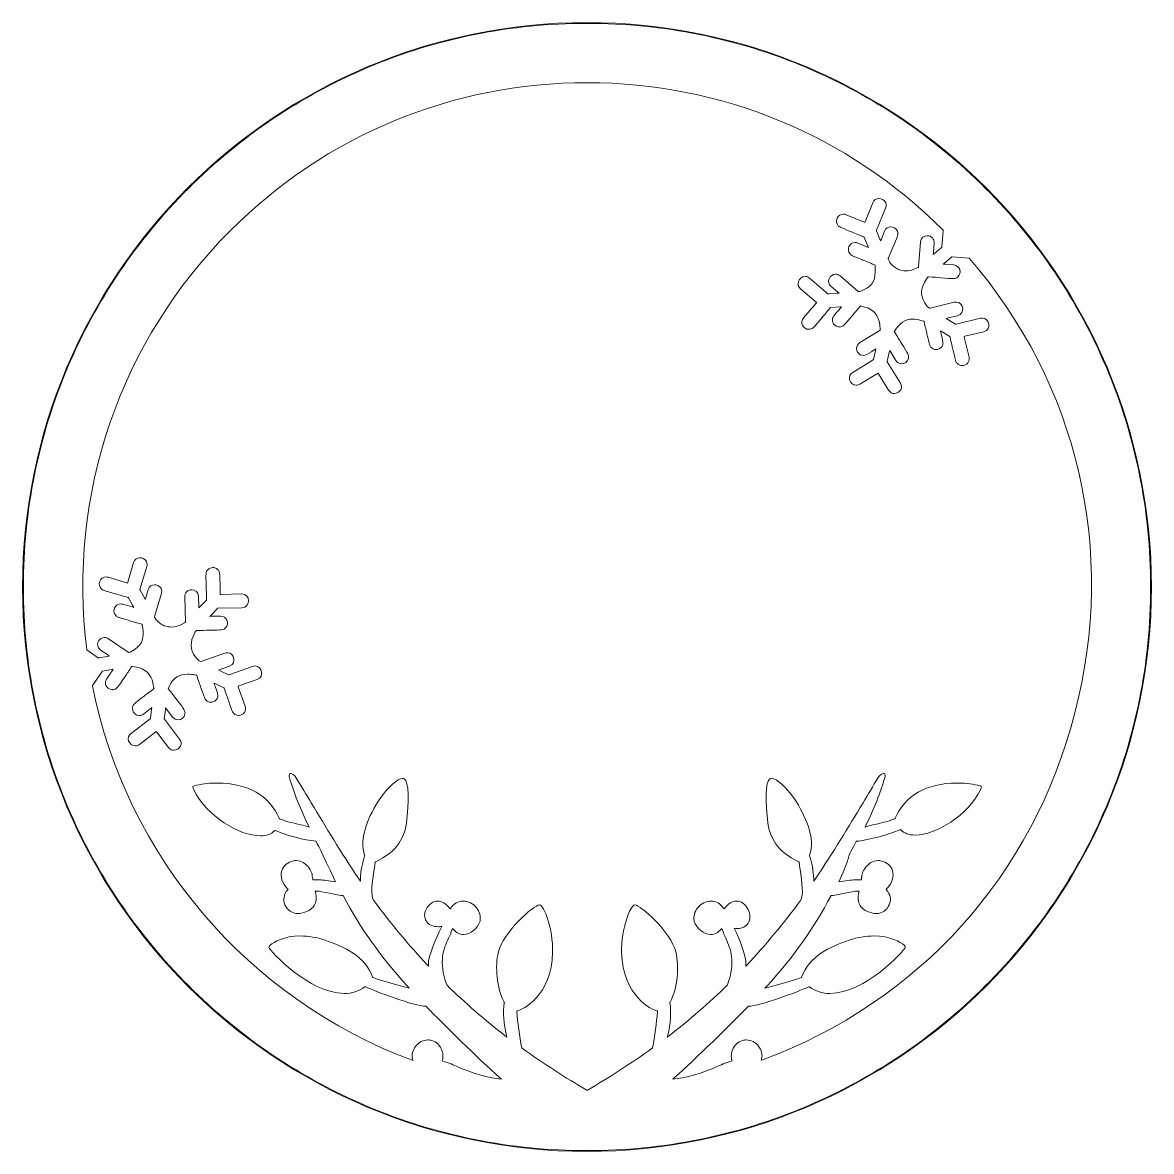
# Model space of a CAD drawing. Header units: inches. Extents: x 46 to 833, y 0 to 432.
# Drawn here: x 448.1 to 818.1, y 0 to 370 of the extents above; entities that cross this region are included whole.
import ezdxf

# ---------------------------------------------------------------- set-up
doc = ezdxf.new("R2010")
doc.units = ezdxf.units.IN
doc.header["$MEASUREMENT"] = 0
doc.layers.add('_U+0421_U+043B_U+043E_U+0439 1', color=7, linetype='Continuous')

# ---------------------------------------------------------------- blocks, each defined once
blk = doc.blocks.new('block 2')
at = {"layer": '_U+0421_U+043B_U+043E_U+0439 1', "lineweight": 0}
for points, knots in [([(633.05, 370), (530.88, 370), (448.05, 287.17), (448.05, 185), (448.05, 82.83), (530.88, 0), (633.05, 0), (735.22, 0), (818.05, 82.83), (818.05, 185), (818.05, 287.17), (735.22, 370), (633.05, 370), (633.05, 370), (633.05, 370), (633.05, 370)], [0, 0, 0, 0, 1, 1, 1, 2, 2, 2, 3, 3, 3, 4, 4, 4, 5, 5, 5, 5]), ([(633.05, 369.75), (657.99, 369.75), (682.19, 364.86), (704.97, 355.23), (726.97, 345.93), (746.72, 332.61), (763.69, 315.64), (780.66, 298.67), (793.98, 278.91), (803.28, 256.91), (812.92, 234.14), (817.8, 209.94), (817.8, 185), (817.8, 160.06), (812.92, 135.86), (803.28, 113.09), (793.98, 91.09), (780.66, 71.33), (763.69, 54.36), (746.72, 37.39), (726.97, 24.07), (704.97, 14.77), (682.19, 5.13), (657.99, 0.25), (633.05, 0.25), (608.11, 0.25), (583.92, 5.14), (561.14, 14.77), (539.14, 24.07), (519.38, 37.39), (502.41, 54.36), (485.45, 71.33), (472.13, 91.09), (462.82, 113.09), (453.19, 135.86), (448.3, 160.06), (448.3, 185), (448.3, 209.94), (453.19, 234.14), (462.82, 256.91), (472.12, 278.91), (485.45, 298.67), (502.41, 315.64), (519.38, 332.6), (539.14, 345.93), (561.14, 355.23), (583.92, 364.86), (608.11, 369.75), (633.05, 369.75)], [0, 0, 0, 0, 1, 1, 1, 2, 2, 2, 3, 3, 3, 4, 4, 4, 5, 5, 5, 6, 6, 6, 7, 7, 7, 8, 8, 8, 9, 9, 9, 10, 10, 10, 11, 11, 11, 12, 12, 12, 13, 13, 13, 14, 14, 14, 15, 15, 15, 16, 16, 16, 16]), ([(472.86, 161.72), (472.86, 161.72), (472.96, 161.74), (472.96, 161.74), (472.96, 161.74), (475.86, 162.27), (475.86, 162.27), (475.86, 162.27), (476.46, 162.38), (476.46, 162.38), (476.46, 162.38), (475.96, 162.72), (475.96, 162.72), (475.96, 162.72), (473.64, 164.32), (473.64, 164.32), (472.4, 165.19), (472.6, 166.33), (472.75, 166.78), (473.06, 167.77), (473.96, 168.48), (474.9, 168.48), (475.34, 168.48), (475.78, 168.33), (476.2, 168.04), (476.2, 168.04), (482.66, 163.6), (482.66, 163.6), (482.66, 163.6), (482.74, 163.54), (482.74, 163.54), (482.74, 163.54), (482.84, 163.56), (482.84, 163.56), (482.84, 163.56), (483.26, 163.63), (483.26, 163.63), (483.26, 163.63), (483.3, 163.64), (483.3, 163.64), (483.3, 163.64), (483.34, 163.66), (483.34, 163.66), (486.92, 165.6), (488.26, 167.27), (487.28, 172.59), (487.28, 172.59), (487.25, 172.74), (487.25, 172.74), (487.25, 172.74), (487.1, 172.79), (487.1, 172.79), (485.23, 173.34), (483.8, 173.76), (482.7, 174.08), (479.38, 175.05), (479.12, 175.13), (478.72, 175.51), (478.01, 176.19), (477.79, 177.13), (478.14, 178.01), (478.5, 178.89), (479.3, 179.45), (480.21, 179.45), (480.43, 179.45), (480.66, 179.42), (480.89, 179.35), (480.89, 179.35), (483.93, 178.45), (483.93, 178.45), (483.93, 178.45), (484.51, 178.27), (484.51, 178.27), (484.51, 178.27), (484.22, 178.8), (484.22, 178.8), (484.22, 178.8), (482.82, 181.4), (482.82, 181.4), (482.82, 181.4), (482.77, 181.49), (482.77, 181.49), (482.77, 181.49), (482.67, 181.52), (482.67, 181.52), (480.7, 182.1), (479.21, 182.54), (478.05, 182.87), (474.62, 183.88), (474.34, 183.96), (473.95, 184.34), (473.23, 185.02), (473.01, 185.96), (473.36, 186.84), (473.71, 187.72), (474.52, 188.29), (475.43, 188.29), (475.65, 188.29), (475.88, 188.25), (476.1, 188.18), (476.1, 188.18), (482.21, 186.37), (482.21, 186.37), (482.21, 186.37), (482.45, 186.3), (482.45, 186.3), (482.45, 186.3), (482.52, 186.54), (482.52, 186.54), (482.52, 186.54), (484.44, 192.98), (484.44, 192.98), (484.74, 193.99), (485.51, 194.59), (486.52, 194.59), (487.29, 194.59), (488.04, 194.23), (488.48, 193.64), (488.76, 193.26), (489.04, 192.62), (488.77, 191.7), (488.77, 191.7), (486.53, 184.18), (486.53, 184.18), (486.53, 184.18), (486.5, 184.08), (486.5, 184.08), (486.5, 184.08), (486.55, 183.99), (486.55, 183.99), (486.55, 183.99), (487.96, 181.4), (487.96, 181.4), (487.96, 181.4), (488.24, 180.87), (488.24, 180.87), (488.24, 180.87), (488.42, 181.45), (488.42, 181.45), (488.42, 181.45), (489.22, 184.15), (489.22, 184.15), (489.52, 185.16), (490.3, 185.76), (491.3, 185.76), (492.08, 185.76), (492.83, 185.39), (493.27, 184.81), (493.55, 184.43), (493.83, 183.78), (493.55, 182.86), (493.55, 182.86), (491.32, 175.35), (491.32, 175.35), (491.32, 175.35), (491.29, 175.25), (491.29, 175.25), (491.29, 175.25), (491.34, 175.16), (491.34, 175.16), (491.34, 175.16), (491.83, 174.25), (491.83, 174.25), (491.83, 174.25), (491.85, 174.22), (491.85, 174.22), (491.85, 174.22), (491.88, 174.19), (491.88, 174.19), (491.88, 174.19), (492.48, 173.62), (492.48, 173.62), (493.67, 172.49), (495.23, 171.86), (496.87, 171.86), (497.92, 171.86), (498.97, 172.13), (499.91, 172.63), (499.91, 172.63), (501.31, 173.39), (501.31, 173.39), (501.31, 173.39), (501.45, 173.47), (501.45, 173.47), (501.45, 173.47), (501.44, 173.62), (501.44, 173.62), (501.44, 173.62), (501.24, 181.79), (501.24, 181.79), (501.22, 182.44), (501.43, 183), (501.82, 183.41), (502.24, 183.84), (502.85, 184.08), (503.5, 184.08), (504.6, 184.08), (505.72, 183.41), (505.76, 181.9), (505.76, 181.9), (505.83, 178.72), (505.83, 178.72), (505.83, 178.72), (505.85, 178.12), (505.85, 178.12), (505.85, 178.12), (506.27, 178.56), (506.27, 178.56), (506.27, 178.56), (508.3, 180.69), (508.3, 180.69), (508.3, 180.69), (508.37, 180.77), (508.37, 180.77), (508.37, 180.77), (508.37, 180.87), (508.37, 180.87), (508.32, 182.6), (508.28, 184), (508.24, 185.13), (508.1, 189.68), (508.09, 189.95), (508.78, 190.68), (509.21, 191.13), (509.8, 191.38), (510.42, 191.38), (511, 191.38), (511.55, 191.16), (511.98, 190.76), (512.69, 190.08), (512.71, 189.78), (512.77, 186.07), (512.79, 185.19), (512.8, 184.12), (512.84, 182.81), (512.84, 182.81), (512.84, 182.56), (512.84, 182.56), (512.84, 182.56), (513.09, 182.57), (513.09, 182.57), (513.09, 182.57), (519.82, 182.74), (519.82, 182.74), (519.82, 182.74), (519.89, 182.74), (519.89, 182.74), (521.4, 182.74), (522.1, 181.58), (522.11, 180.5), (522.12, 179.43), (521.45, 178.26), (519.93, 178.22), (519.93, 178.22), (512.09, 178.02), (512.09, 178.02), (512.09, 178.02), (511.99, 178.02), (511.99, 178.02), (511.99, 178.02), (511.92, 177.94), (511.92, 177.94), (511.92, 177.94), (509.89, 175.81), (509.89, 175.81), (509.89, 175.81), (509.47, 175.37), (509.47, 175.37), (509.47, 175.37), (510.07, 175.39), (510.07, 175.39), (510.07, 175.39), (512.89, 175.46), (512.89, 175.46), (512.89, 175.46), (512.96, 175.46), (512.96, 175.46), (513.87, 175.46), (514.66, 174.93), (515.02, 174.09), (515.38, 173.24), (515.22, 172.3), (514.59, 171.64), (513.9, 170.91), (513.63, 170.91), (509.22, 170.83), (508.14, 170.81), (506.81, 170.78), (505.17, 170.74), (505.17, 170.74), (505.07, 170.74), (505.07, 170.74), (505.07, 170.74), (505, 170.67), (505, 170.67), (505, 170.67), (504.7, 170.36), (504.7, 170.36), (504.7, 170.36), (504.67, 170.33), (504.67, 170.33), (504.67, 170.33), (504.66, 170.29), (504.66, 170.29), (504.66, 170.29), (503.94, 168.8), (503.94, 168.8), (502.75, 166.3), (503.29, 163.33), (505.3, 161.43), (505.3, 161.43), (505.9, 160.85), (505.9, 160.85), (505.9, 160.85), (505.93, 160.82), (505.93, 160.82), (505.93, 160.82), (505.97, 160.81), (505.97, 160.81), (505.97, 160.81), (506.44, 160.58), (506.44, 160.58), (506.44, 160.58), (506.53, 160.54), (506.53, 160.54), (506.53, 160.54), (506.63, 160.57), (506.63, 160.57), (506.63, 160.57), (514.36, 163.3), (514.36, 163.3), (514.64, 163.4), (514.93, 163.45), (515.19, 163.45), (516.38, 163.45), (517.16, 162.46), (517.33, 161.49), (517.48, 160.61), (517.18, 159.5), (515.86, 159.04), (515.86, 159.04), (512.87, 157.98), (512.87, 157.98), (512.87, 157.98), (512.3, 157.78), (512.3, 157.78), (512.3, 157.78), (512.84, 157.52), (512.84, 157.52), (512.84, 157.52), (515.5, 156.25), (515.5, 156.25), (515.5, 156.25), (515.6, 156.2), (515.6, 156.2), (515.6, 156.2), (515.7, 156.24), (515.7, 156.24), (515.7, 156.24), (523.42, 158.96), (523.42, 158.96), (523.71, 159.06), (523.99, 159.11), (524.26, 159.11), (525.44, 159.11), (526.23, 158.13), (526.39, 157.15), (526.54, 156.27), (526.24, 155.16), (524.92, 154.7), (524.92, 154.7), (518.92, 152.58), (518.92, 152.58), (518.92, 152.58), (518.68, 152.5), (518.68, 152.5), (518.68, 152.5), (518.76, 152.26), (518.76, 152.26), (518.76, 152.26), (521, 145.92), (521, 145.92), (521.25, 145.21), (521.16, 144.49), (520.74, 143.9), (520.31, 143.28), (519.58, 142.9), (518.84, 142.9), (518.28, 142.9), (517.75, 143.12), (517.31, 143.53), (516.88, 143.94), (516.78, 144.2), (515.64, 147.49), (515.27, 148.57), (514.78, 149.97), (514.13, 151.81), (514.13, 151.81), (514.1, 151.91), (514.1, 151.91), (514.1, 151.91), (514.01, 151.95), (514.01, 151.95), (514.01, 151.95), (511.35, 153.22), (511.35, 153.22), (511.35, 153.22), (510.8, 153.48), (510.8, 153.48), (510.8, 153.48), (511, 152.92), (511, 152.92), (511.11, 152.61), (511.23, 152.31), (511.34, 152.01), (512.05, 150.12), (512.62, 148.64), (511.04, 147.61), (510.66, 147.37), (510.23, 147.24), (509.79, 147.24), (509.22, 147.24), (508.67, 147.46), (508.25, 147.87), (507.79, 148.3), (507.65, 148.71), (506.52, 151.98), (506.17, 153.01), (505.72, 154.31), (505.13, 155.97), (505.13, 155.97), (505.08, 156.12), (505.08, 156.12), (505.08, 156.12), (504.92, 156.14), (504.92, 156.14), (504.78, 156.15), (504.61, 156.18), (504.41, 156.21), (503.84, 156.3), (503.06, 156.41), (502.18, 156.41), (499.42, 156.41), (497.45, 155.21), (496.31, 152.83), (496.31, 152.83), (495.84, 151.85), (495.84, 151.85), (495.84, 151.85), (495.77, 151.71), (495.77, 151.71), (495.77, 151.71), (495.87, 151.59), (495.87, 151.59), (496.91, 150.22), (497.77, 149.12), (498.46, 148.23), (501.24, 144.65), (501.41, 144.43), (501.28, 143.43), (501.11, 142.15), (500.01, 141.47), (499.02, 141.47), (498.31, 141.47), (497.68, 141.79), (497.24, 142.36), (497.24, 142.36), (495.31, 144.88), (495.31, 144.88), (495.31, 144.88), (494.95, 145.36), (494.95, 145.36), (494.95, 145.36), (494.87, 144.76), (494.87, 144.76), (494.87, 144.76), (494.48, 141.84), (494.48, 141.84), (494.48, 141.84), (494.47, 141.73), (494.47, 141.73), (494.47, 141.73), (494.53, 141.65), (494.53, 141.65), (494.53, 141.65), (499.51, 135.15), (499.51, 135.15), (500.06, 134.42), (500.17, 133.61), (499.79, 132.86), (499.4, 132.05), (498.51, 131.49), (497.64, 131.49), (497.17, 131.49), (496.5, 131.65), (495.92, 132.4), (495.92, 132.4), (492.05, 137.46), (492.05, 137.46), (492.05, 137.46), (491.9, 137.66), (491.9, 137.66), (491.9, 137.66), (491.7, 137.5), (491.7, 137.5), (491.7, 137.5), (486.36, 133.42), (486.36, 133.42), (485.92, 133.08), (485.46, 132.91), (484.99, 132.91), (484.06, 132.91), (483.15, 133.61), (482.82, 134.57), (482.51, 135.49), (482.8, 136.38), (483.61, 137), (483.61, 137), (489.84, 141.77), (489.84, 141.77), (489.84, 141.77), (489.92, 141.83), (489.92, 141.83), (489.92, 141.83), (489.93, 141.93), (489.93, 141.93), (489.93, 141.93), (490.32, 144.86), (490.32, 144.86), (490.32, 144.86), (490.4, 145.46), (490.4, 145.46), (490.4, 145.46), (489.92, 145.09), (489.92, 145.09), (489.92, 145.09), (487.68, 143.37), (487.68, 143.37), (487.24, 143.04), (486.78, 142.87), (486.29, 142.87), (485.18, 142.87), (484.2, 143.78), (484.04, 144.94), (483.88, 146.2), (484.29, 146.55), (488.06, 149.38), (488.88, 150), (489.86, 150.73), (491.01, 151.61), (491.01, 151.61), (491.13, 151.71), (491.13, 151.71), (491.13, 151.71), (491.1, 151.86), (491.1, 151.86), (491.1, 151.86), (490.79, 153.57), (490.79, 153.57), (490.28, 156.29), (488.1, 158.36), (485.36, 158.73), (485.36, 158.73), (484.03, 158.91), (484.03, 158.91), (484.03, 158.91), (483.88, 158.93), (483.88, 158.93), (483.88, 158.93), (483.79, 158.8), (483.79, 158.8), (482.94, 157.57), (482.24, 156.53), (481.65, 155.66), (479.15, 151.96), (478.71, 151.34), (477.65, 151.34), (477.56, 151.34), (477.47, 151.35), (477.37, 151.36), (476.53, 151.42), (475.75, 151.96), (475.39, 152.71), (474.84, 153.88), (475.41, 154.68), (476.66, 156.44), (476.9, 156.77), (477.15, 157.13), (477.43, 157.53), (477.43, 157.53), (477.77, 158.02), (477.77, 158.02), (477.77, 158.02), (477.18, 157.92), (477.18, 157.92), (477.18, 157.92), (474.28, 157.38), (474.28, 157.38), (474.28, 157.38), (474.17, 157.36), (474.17, 157.36), (474.17, 157.36), (474.11, 157.28), (474.11, 157.28), (474.11, 157.28), (471, 152.76), (471, 152.76), (471, 152.76), (470.94, 152.67), (470.94, 152.67), (470.94, 152.67), (470.96, 152.57), (470.96, 152.57), (482.01, 96.75), (522.1, 49.78), (575.58, 29.98), (575.58, 29.98), (576.03, 29.82), (576.03, 29.82), (576.03, 29.82), (575.9, 30.28), (575.9, 30.28), (575.54, 31.66), (575.89, 33.18), (576.86, 34.43), (577.89, 35.75), (579.4, 36.54), (580.91, 36.54), (581.32, 36.54), (581.73, 36.48), (582.12, 36.37), (583.82, 35.86), (584.73, 34.69), (585.19, 33.79), (585.94, 32.34), (585.97, 30.77), (585.67, 29.92), (585.67, 29.92), (585.59, 29.68), (585.59, 29.68), (585.59, 29.68), (585.84, 29.6), (585.84, 29.6), (587.74, 29.01), (589.28, 28.35), (590.92, 27.64), (594.19, 26.23), (597.58, 24.77), (604.2, 23.77), (604.2, 23.77), (605.03, 23.65), (605.03, 23.65), (605.03, 23.65), (604.41, 24.21), (604.41, 24.21), (597.44, 30.42), (586.14, 41.56), (580.35, 47.49), (580.35, 47.49), (580.27, 47.57), (580.27, 47.57), (580.27, 47.57), (580.17, 47.57), (580.17, 47.57), (576.68, 47.59), (563.62, 52.45), (560.42, 53.94), (560.42, 53.94), (560.28, 54), (560.28, 54), (560.28, 54), (560.17, 53.91), (560.17, 53.91), (558.23, 52.49), (555.97, 51.78), (553.44, 51.78), (542.16, 51.78), (529.01, 65.74), (528.81, 66.91), (528.81, 67.01), (528.92, 67.24), (529.23, 67.56), (530.29, 68.62), (533.72, 70.63), (539.16, 70.63), (541.76, 70.63), (544.46, 70.16), (547.18, 69.24), (553.52, 67.09), (560.33, 63.97), (562.8, 57.1), (562.8, 57.1), (562.84, 57.01), (562.84, 57.01), (562.84, 57.01), (562.92, 56.97), (562.92, 56.97), (563.98, 56.41), (573.88, 53.79), (573.97, 53.76), (573.97, 53.76), (574.79, 53.55), (574.79, 53.55), (574.79, 53.55), (574.22, 54.17), (574.22, 54.17), (565.49, 63.69), (558.63, 73.35), (553.25, 83.69), (553.25, 83.69), (553.19, 83.81), (553.19, 83.81), (553.19, 83.81), (553.07, 83.83), (553.07, 83.83), (551.42, 84.1), (549.95, 84.39), (548.66, 84.65), (546.74, 85.02), (545.36, 85.3), (544.5, 85.3), (544.41, 85.3), (544.33, 85.3), (544.25, 85.29), (544.25, 85.29), (543.95, 85.27), (543.95, 85.27), (543.95, 85.27), (544.02, 84.98), (544.02, 84.98), (544.46, 83.19), (544.32, 81.7), (543.59, 80.56), (542.78, 79.3), (541.25, 78.44), (539.03, 78.01), (538.78, 77.96), (538.52, 77.94), (538.27, 77.94), (536.51, 77.94), (534.81, 79.12), (534.05, 80.87), (533.33, 82.55), (533.65, 84.31), (534.94, 85.68), (534.94, 85.68), (535.1, 85.85), (535.1, 85.85), (535.1, 85.85), (534.94, 86.03), (534.94, 86.03), (533.12, 87.93), (532.42, 90.13), (533.02, 92.04), (533.54, 93.68), (534.95, 94.85), (536.89, 95.24), (537.17, 95.3), (537.46, 95.33), (537.74, 95.33), (539.55, 95.33), (540.87, 94.16), (541.5, 93.47), (542.59, 92.27), (543.09, 90.9), (543.01, 90.17), (543.01, 90.17), (543.01, 90.12), (543.01, 90.12), (543.01, 90.12), (543.02, 90.08), (543.02, 90.08), (543.06, 89.94), (543.1, 89.84), (543.13, 89.76), (543.19, 89.6), (543.21, 89.53), (543.2, 89.28), (543.2, 89.28), (543.18, 88.98), (543.18, 88.98), (543.18, 88.98), (543.48, 89.02), (543.48, 89.02), (543.7, 89.05), (543.97, 89.06), (544.29, 89.06), (545.47, 89.06), (547.12, 88.85), (549.04, 88.61), (549.04, 88.61), (550.15, 88.47), (550.15, 88.47), (550.15, 88.47), (550.59, 88.41), (550.59, 88.41), (550.59, 88.41), (550.41, 88.82), (550.41, 88.82), (546.21, 97.89), (544.3, 101.55), (544.28, 101.58), (544.28, 101.58), (544.21, 101.71), (544.21, 101.71), (544.21, 101.71), (544.07, 101.72), (544.07, 101.72), (543.17, 101.77), (536.94, 102.62), (530.89, 105.14), (530.89, 105.14), (530.73, 105.21), (530.73, 105.21), (530.73, 105.21), (530.61, 105.08), (530.61, 105.08), (529.61, 104), (528.07, 103.44), (526.04, 103.44), (519.14, 103.44), (508.33, 109.89), (504.21, 118.51), (504, 118.94), (503.81, 119.41), (503.9, 119.59), (503.99, 119.78), (504.48, 119.9), (505.11, 120.03), (507.36, 120.51), (509.66, 120.75), (511.95, 120.75), (521.75, 120.75), (529.11, 116.53), (532.14, 109.18), (532.14, 109.18), (532.17, 109.09), (532.17, 109.09), (532.17, 109.09), (532.26, 109.05), (532.26, 109.05), (533.85, 108.29), (536.08, 107.78), (538.24, 107.29), (539.42, 107.03), (540.53, 106.77), (541.45, 106.5), (541.45, 106.5), (542.01, 106.33), (542.01, 106.33), (542.01, 106.33), (541.75, 106.85), (541.75, 106.85), (539.19, 111.93), (536.82, 117.91), (535.56, 122.44), (535.33, 123.24), (535.47, 123.58), (535.57, 123.72), (535.65, 123.82), (535.78, 123.88), (535.94, 123.88), (536.4, 123.88), (537.14, 123.43), (537.67, 122.56), (539.42, 119.69), (541.06, 116.95), (542.66, 114.28), (547.55, 106.12), (552.17, 98.41), (558.34, 89.2), (558.34, 89.2), (558.77, 88.57), (558.77, 88.57), (558.77, 88.57), (558.8, 89.33), (558.8, 89.33), (558.92, 92.06), (559.38, 94.6), (560.17, 96.87), (560.17, 96.87), (560.2, 96.96), (560.2, 96.96), (560.2, 96.96), (560.17, 97.04), (560.17, 97.04), (558.13, 102.41), (561.6, 110.38), (565.19, 115.57), (567.94, 119.57), (570.93, 122.25), (572.62, 122.25), (572.82, 122.25), (573, 122.21), (573.15, 122.13), (574.75, 121.31), (574.65, 114.27), (573.84, 107.66), (572.93, 100.3), (567.97, 96.97), (563.75, 94.9), (563.75, 94.9), (563.63, 94.84), (563.63, 94.84), (563.63, 94.84), (563.61, 94.71), (563.61, 94.71), (563.52, 93.98), (563.4, 93.18), (563.28, 92.36), (562.68, 88.39), (562.01, 83.89), (563.14, 82.24), (568.42, 75.1), (574.95, 67.23), (580.62, 61.19), (580.62, 61.19), (581.07, 60.7), (581.07, 60.7), (581.07, 60.7), (581.05, 61.37), (581.05, 61.37), (580.96, 63.96), (583.68, 70.1), (585.3, 73.32), (585.3, 73.32), (585.5, 73.72), (585.5, 73.72), (585.5, 73.72), (585.05, 73.68), (585.05, 73.68), (584.81, 73.66), (584.57, 73.65), (584.33, 73.65), (582.54, 73.65), (581.09, 74.33), (580.35, 75.53), (579.67, 76.62), (579.66, 78.01), (580.32, 79.33), (581.25, 81.05), (582.69, 82.08), (584.16, 82.08), (585.47, 82.08), (586.8, 81.27), (588, 79.73), (588, 79.73), (588.21, 79.46), (588.21, 79.46), (588.21, 79.46), (588.4, 79.75), (588.4, 79.75), (589.39, 81.23), (590.83, 82.04), (592.44, 82.04), (594.06, 82.04), (595.74, 81.21), (596.84, 79.87), (597.89, 78.59), (598.29, 77.03), (597.99, 75.49), (597.28, 73.08), (594.86, 71.12), (592.57, 71.12), (591.32, 71.12), (590.17, 71.7), (589.26, 72.78), (589.26, 72.78), (588.97, 73.12), (588.97, 73.12), (588.97, 73.12), (588.83, 72.7), (588.83, 72.7), (588.49, 71.72), (588.07, 70.77), (587.66, 69.86), (586.02, 66.18), (584.32, 62.37), (587.06, 54.64), (587.06, 54.64), (587.08, 54.59), (587.08, 54.59), (587.08, 54.59), (587.12, 54.55), (587.12, 54.55), (593.14, 48.65), (599.58, 43.04), (606.26, 37.87), (606.26, 37.87), (606.83, 37.42), (606.83, 37.42), (606.83, 37.42), (606.65, 38.12), (606.65, 38.12), (605.73, 41.86), (605.49, 45.42), (605.94, 48.73), (605.94, 48.73), (605.96, 48.81), (605.96, 48.81), (605.96, 48.81), (605.91, 48.89), (605.91, 48.89), (603.37, 53.46), (602.92, 60.88), (603.95, 65.13), (605.68, 72.19), (615.76, 80.8), (617.49, 80.8), (617.49, 80.8), (617.49, 80.8), (617.49, 80.8), (618.95, 80.67), (621.92, 73.21), (621.79, 65.22), (621.55, 51.11), (611.68, 46.25), (610.28, 46.06), (610.28, 46.06), (610.05, 46.03), (610.05, 46.03), (610.05, 46.03), (610.07, 45.79), (610.07, 45.79), (610.33, 42.43), (610.84, 37.65), (611.7, 33.95), (611.7, 33.95), (611.72, 33.86), (611.72, 33.86), (611.72, 33.86), (611.8, 33.8), (611.8, 33.8), (618.71, 28.84), (626.03, 24.1), (632.97, 20.11), (632.97, 20.11), (633.09, 20.03), (633.09, 20.03), (633.09, 20.03), (633.22, 20.11), (633.22, 20.11), (640.16, 24.1), (647.48, 28.84), (654.39, 33.8), (654.39, 33.8), (654.47, 33.86), (654.47, 33.86), (654.47, 33.86), (654.49, 33.95), (654.49, 33.95), (655.35, 37.65), (655.85, 42.43), (656.12, 45.79), (656.12, 45.79), (656.14, 46.03), (656.14, 46.03), (656.14, 46.03), (655.91, 46.06), (655.91, 46.06), (654.51, 46.25), (644.64, 51.11), (644.4, 65.22), (644.27, 73.21), (647.23, 80.67), (648.72, 80.8), (650.43, 80.8), (660.51, 72.19), (662.23, 65.13), (663.27, 60.88), (662.82, 53.46), (660.27, 48.89), (660.27, 48.89), (660.23, 48.81), (660.23, 48.81), (660.23, 48.81), (660.24, 48.73), (660.24, 48.73), (660.7, 45.42), (660.46, 41.86), (659.53, 38.12), (659.53, 38.12), (659.36, 37.42), (659.36, 37.42), (659.36, 37.42), (659.93, 37.87), (659.93, 37.87), (666.6, 43.04), (673.04, 48.65), (679.07, 54.55), (679.07, 54.55), (679.11, 54.59), (679.11, 54.59), (679.11, 54.59), (679.13, 54.64), (679.13, 54.64), (681.86, 62.37), (680.17, 66.18), (678.53, 69.86), (678.12, 70.77), (677.7, 71.72), (677.36, 72.71), (677.36, 72.71), (677.21, 73.12), (677.21, 73.12), (677.21, 73.12), (676.93, 72.79), (676.93, 72.79), (676.02, 71.7), (674.87, 71.12), (673.61, 71.12), (671.33, 71.12), (668.9, 73.08), (668.2, 75.47), (667.89, 77.03), (668.3, 78.59), (669.35, 79.87), (670.45, 81.21), (672.13, 82.04), (673.75, 82.04), (675.36, 82.04), (676.79, 81.22), (677.78, 79.75), (677.78, 79.75), (677.97, 79.46), (677.97, 79.46), (677.97, 79.46), (678.19, 79.73), (678.19, 79.73), (679.39, 81.27), (680.72, 82.08), (682.02, 82.08), (683.5, 82.08), (684.94, 81.05), (685.86, 79.34), (686.63, 77.79), (686.64, 76.06), (685.87, 74.82), (685.18, 73.71), (683.94, 73.09), (682.38, 73.09), (682.18, 73.09), (681.97, 73.1), (681.76, 73.12), (681.76, 73.12), (681.31, 73.17), (681.31, 73.17), (681.31, 73.17), (681.51, 72.76), (681.51, 72.76), (682.78, 70.24), (685.23, 64.1), (685.14, 61.37), (685.14, 61.37), (685.11, 60.7), (685.11, 60.7), (685.11, 60.7), (685.57, 61.19), (685.57, 61.19), (691.23, 67.23), (697.77, 75.1), (703.05, 82.25), (704.17, 83.89), (703.5, 88.39), (702.91, 92.37), (702.79, 93.19), (702.67, 93.98), (702.58, 94.71), (702.58, 94.71), (702.56, 94.84), (702.56, 94.84), (702.56, 94.84), (702.44, 94.9), (702.44, 94.9), (698.22, 96.98), (693.25, 100.3), (692.35, 107.66), (691.54, 114.28), (691.44, 121.32), (693.03, 122.13), (693.19, 122.21), (693.37, 122.25), (693.57, 122.25), (695.26, 122.25), (698.25, 119.57), (701.01, 115.57), (704.59, 110.37), (708.05, 102.41), (706.02, 97.05), (706.02, 97.05), (705.99, 96.96), (705.99, 96.96), (705.99, 96.96), (706.02, 96.88), (706.02, 96.88), (706.81, 94.6), (707.27, 92.06), (707.39, 89.33), (707.39, 89.33), (707.42, 88.57), (707.42, 88.57), (707.42, 88.57), (707.84, 89.21), (707.84, 89.21), (714.02, 98.41), (718.64, 106.12), (723.53, 114.28), (725.13, 116.95), (726.77, 119.69), (728.52, 122.57), (729.07, 123.47), (729.8, 123.88), (730.25, 123.88), (730.41, 123.88), (730.54, 123.83), (730.62, 123.72), (730.72, 123.59), (730.86, 123.24), (730.63, 122.45), (729.37, 117.91), (727, 111.93), (724.44, 106.85), (724.44, 106.85), (724.18, 106.33), (724.18, 106.33), (724.18, 106.33), (724.74, 106.5), (724.74, 106.5), (725.66, 106.78), (726.77, 107.03), (727.95, 107.3), (730.11, 107.79), (732.34, 108.29), (733.93, 109.05), (733.93, 109.05), (734.01, 109.09), (734.01, 109.09), (734.01, 109.09), (734.05, 109.18), (734.05, 109.18), (737.08, 116.53), (744.44, 120.75), (754.24, 120.75), (756.53, 120.75), (758.83, 120.51), (761.08, 120.03), (761.71, 119.9), (762.2, 119.78), (762.29, 119.6), (762.38, 119.41), (762.19, 118.94), (761.98, 118.51), (757.93, 110.04), (747.34, 103.71), (740.58, 103.71), (738.55, 103.71), (736.94, 104.29), (735.92, 105.39), (735.92, 105.39), (735.8, 105.52), (735.8, 105.52), (735.8, 105.52), (735.64, 105.45), (735.64, 105.45), (729.63, 102.94), (722.52, 101.72), (721.53, 101.66), (721.53, 101.66), (721.4, 101.66), (721.4, 101.66), (721.4, 101.66), (721.33, 101.54), (721.33, 101.54), (719.25, 97.94), (719.01, 97.15), (718.6, 95.83), (718.25, 94.68), (717.76, 93.11), (715.78, 88.82), (715.78, 88.82), (715.6, 88.41), (715.6, 88.41), (715.6, 88.41), (716.04, 88.47), (716.04, 88.47), (716.04, 88.47), (717.15, 88.61), (717.15, 88.61), (719.07, 88.85), (720.72, 89.06), (721.9, 89.06), (722.22, 89.06), (722.49, 89.05), (722.71, 89.02), (722.71, 89.02), (723.01, 88.98), (723.01, 88.98), (723.01, 88.98), (722.99, 89.28), (722.99, 89.28), (722.98, 89.53), (723, 89.6), (723.06, 89.77), (723.09, 89.85), (723.13, 89.94), (723.17, 90.08), (723.17, 90.08), (723.18, 90.13), (723.18, 90.13), (723.18, 90.13), (723.18, 90.17), (723.18, 90.17), (723.1, 90.9), (723.6, 92.27), (724.69, 93.47), (725.32, 94.17), (726.64, 95.33), (728.45, 95.33), (728.73, 95.33), (729.02, 95.31), (729.3, 95.25), (731.24, 94.85), (732.65, 93.68), (733.17, 92.04), (733.77, 90.13), (733.07, 87.94), (731.25, 86.03), (731.25, 86.03), (731.09, 85.86), (731.09, 85.86), (731.09, 85.86), (731.25, 85.69), (731.25, 85.69), (732.54, 84.31), (732.86, 82.56), (732.14, 80.87), (731.38, 79.12), (729.68, 77.94), (727.92, 77.94), (727.67, 77.94), (727.41, 77.96), (727.16, 78.01), (724.94, 78.44), (723.41, 79.3), (722.6, 80.56), (721.87, 81.71), (721.73, 83.19), (722.16, 84.98), (722.16, 84.98), (722.23, 85.27), (722.23, 85.27), (722.23, 85.27), (721.94, 85.29), (721.94, 85.29), (721.86, 85.3), (721.78, 85.3), (721.69, 85.3), (720.83, 85.3), (719.45, 85.03), (717.53, 84.65), (716.24, 84.39), (714.77, 84.1), (713.12, 83.83), (713.12, 83.83), (713, 83.81), (713, 83.81), (713, 83.81), (712.94, 83.7), (712.94, 83.7), (707.56, 73.35), (700.7, 63.69), (691.97, 54.18), (691.97, 54.18), (691.39, 53.55), (691.39, 53.55), (691.39, 53.55), (692.21, 53.76), (692.21, 53.76), (692.31, 53.79), (702.2, 56.41), (703.27, 56.97), (703.27, 56.97), (703.35, 57.02), (703.35, 57.02), (703.35, 57.02), (703.39, 57.11), (703.39, 57.11), (705.86, 63.97), (712.67, 67.09), (719.01, 69.24), (721.73, 70.16), (724.43, 70.63), (727.03, 70.63), (732.47, 70.63), (735.9, 68.62), (736.96, 67.56), (737.27, 67.24), (737.38, 67.01), (737.38, 66.92), (737.18, 65.74), (724.02, 51.78), (712.75, 51.78), (710.22, 51.78), (707.96, 52.49), (706.02, 53.91), (706.02, 53.91), (705.9, 54), (705.9, 54), (705.9, 54), (705.77, 53.94), (705.77, 53.94), (702.57, 52.45), (689.51, 47.59), (686.02, 47.57), (686.02, 47.57), (685.92, 47.57), (685.92, 47.57), (685.92, 47.57), (685.84, 47.5), (685.84, 47.5), (680.05, 41.57), (668.75, 30.42), (661.78, 24.21), (661.78, 24.21), (661.15, 23.65), (661.15, 23.65), (661.15, 23.65), (661.98, 23.78), (661.98, 23.78), (668.61, 24.77), (672, 26.23), (675.27, 27.64), (676.91, 28.35), (678.45, 29.01), (680.35, 29.6), (680.35, 29.6), (680.6, 29.68), (680.6, 29.68), (680.6, 29.68), (680.52, 29.93), (680.52, 29.93), (680.22, 30.77), (680.25, 32.34), (681, 33.79), (681.46, 34.69), (682.36, 35.86), (684.07, 36.37), (684.46, 36.49), (684.87, 36.54), (685.28, 36.54), (686.78, 36.54), (688.29, 35.76), (689.31, 34.45), (690.28, 33.2), (690.64, 31.7), (690.3, 30.32), (690.3, 30.32), (690.18, 29.86), (690.18, 29.86), (690.18, 29.86), (690.62, 30.02), (690.62, 30.02), (741.97, 49.07), (779.28, 90.52), (792.99, 143.74), (806.71, 196.97), (794.1, 251.26), (758.41, 292.68), (758.41, 292.68), (758.34, 292.76), (758.34, 292.76), (758.34, 292.76), (758.24, 292.77), (758.24, 292.77), (758.24, 292.77), (752.71, 293.2), (752.71, 293.2), (752.71, 293.2), (752.61, 293.21), (752.61, 293.21), (752.61, 293.21), (752.53, 293.14), (752.53, 293.14), (752.53, 293.14), (750.29, 291.23), (750.29, 291.23), (750.29, 291.23), (749.83, 290.84), (749.83, 290.84), (749.83, 290.84), (750.43, 290.79), (750.43, 290.79), (750.43, 290.79), (753.24, 290.57), (753.24, 290.57), (754.17, 290.5), (754.92, 289.9), (755.21, 289.02), (755.5, 288.13), (755.24, 287.2), (754.54, 286.6), (754.12, 286.24), (753.89, 286.09), (752.95, 286.09), (752.19, 286.09), (750.99, 286.19), (749.01, 286.35), (747.95, 286.44), (746.66, 286.55), (745.07, 286.68), (745.07, 286.68), (744.97, 286.69), (744.97, 286.69), (744.97, 286.69), (744.89, 286.62), (744.89, 286.62), (744.89, 286.62), (744.57, 286.34), (744.57, 286.34), (744.57, 286.34), (744.54, 286.32), (744.54, 286.32), (744.54, 286.32), (744.52, 286.28), (744.52, 286.28), (744.52, 286.28), (743.65, 284.87), (743.65, 284.87), (742.2, 282.51), (742.44, 279.5), (744.24, 277.4), (744.24, 277.4), (744.78, 276.76), (744.78, 276.76), (744.78, 276.76), (744.81, 276.73), (744.81, 276.73), (744.81, 276.73), (744.84, 276.71), (744.84, 276.71), (744.84, 276.71), (745.29, 276.44), (745.29, 276.44), (745.29, 276.44), (745.38, 276.38), (745.38, 276.38), (745.38, 276.38), (745.48, 276.41), (745.48, 276.41), (745.48, 276.41), (753.45, 278.32), (753.45, 278.32), (753.66, 278.37), (753.86, 278.4), (754.06, 278.4), (755.37, 278.4), (756.09, 277.34), (756.2, 276.35), (756.31, 275.45), (755.93, 274.27), (754.5, 273.93), (754.5, 273.93), (751.42, 273.19), (751.42, 273.19), (751.42, 273.19), (750.83, 273.05), (750.83, 273.05), (750.83, 273.05), (751.34, 272.73), (751.34, 272.73), (751.34, 272.73), (753.86, 271.19), (753.86, 271.19), (753.86, 271.19), (753.95, 271.14), (753.95, 271.14), (753.95, 271.14), (754.05, 271.16), (754.05, 271.16), (754.05, 271.16), (762.02, 273.08), (762.02, 273.08), (762.23, 273.13), (762.43, 273.15), (762.63, 273.15), (763.93, 273.15), (764.65, 272.09), (764.77, 271.1), (764.88, 270.2), (764.5, 269.03), (763.07, 268.68), (763.07, 268.68), (756.88, 267.19), (756.88, 267.19), (756.88, 267.19), (756.63, 267.14), (756.63, 267.14), (756.63, 267.14), (756.69, 266.89), (756.69, 266.89), (756.69, 266.89), (758.26, 260.35), (758.26, 260.35), (758.43, 259.66), (758.29, 258.99), (757.87, 258.46), (757.43, 257.9), (756.74, 257.56), (756.03, 257.56), (755.57, 257.56), (754.91, 257.7), (754.35, 258.36), (753.96, 258.81), (753.89, 259.08), (753.09, 262.47), (752.83, 263.59), (752.49, 265.03), (752.04, 266.92), (752.04, 266.92), (752.01, 267.02), (752.01, 267.02), (752.01, 267.02), (751.93, 267.08), (751.93, 267.08), (751.93, 267.08), (749.41, 268.62), (749.41, 268.62), (749.41, 268.62), (748.9, 268.93), (748.9, 268.93), (748.9, 268.93), (749.04, 268.34), (749.04, 268.34), (749.11, 268.03), (749.2, 267.72), (749.28, 267.41), (749.8, 265.46), (750.2, 263.92), (748.53, 263.07), (748.19, 262.9), (747.84, 262.81), (747.48, 262.81), (746.83, 262.81), (746.21, 263.1), (745.78, 263.61), (745.37, 264.08), (745.27, 264.51), (744.48, 267.88), (744.24, 268.94), (743.92, 270.28), (743.51, 271.99), (743.51, 271.99), (743.48, 272.15), (743.48, 272.15), (743.48, 272.15), (743.32, 272.18), (743.32, 272.18), (743.06, 272.24), (742.79, 272.3), (742.5, 272.37), (741.66, 272.58), (740.69, 272.82), (739.68, 272.82), (737.36, 272.82), (735.5, 271.56), (733.84, 268.85), (733.84, 268.85), (733.76, 268.72), (733.76, 268.72), (733.76, 268.72), (733.84, 268.59), (733.84, 268.59), (734.74, 267.12), (735.48, 265.94), (736.08, 264.98), (738.47, 261.13), (738.62, 260.9), (738.38, 259.92), (738.1, 258.72), (737.07, 258.19), (736.17, 258.19), (735.38, 258.19), (734.68, 258.58), (734.26, 259.26), (734.26, 259.26), (732.6, 261.97), (732.6, 261.97), (732.6, 261.97), (732.29, 262.48), (732.29, 262.48), (732.29, 262.48), (732.14, 261.9), (732.14, 261.9), (732.14, 261.9), (731.46, 259.03), (731.46, 259.03), (731.46, 259.03), (731.43, 258.93), (731.43, 258.93), (731.43, 258.93), (731.49, 258.84), (731.49, 258.84), (731.49, 258.84), (735.77, 251.85), (735.77, 251.85), (736.22, 251.12), (736.26, 250.33), (735.88, 249.65), (735.46, 248.9), (734.6, 248.4), (733.75, 248.4), (733, 248.4), (732.35, 248.79), (731.92, 249.49), (731.92, 249.49), (728.59, 254.92), (728.59, 254.92), (728.59, 254.92), (728.46, 255.14), (728.46, 255.14), (728.46, 255.14), (728.24, 255), (728.24, 255), (728.24, 255), (722.51, 251.49), (722.51, 251.49), (722.11, 251.25), (721.71, 251.12), (721.3, 251.12), (720.21, 251.12), (719.39, 252.01), (719.14, 252.89), (718.86, 253.87), (719.24, 254.79), (720.15, 255.34), (720.15, 255.34), (726.83, 259.44), (726.83, 259.44), (726.83, 259.44), (726.92, 259.49), (726.92, 259.49), (726.92, 259.49), (726.94, 259.59), (726.94, 259.59), (726.94, 259.59), (727.63, 262.46), (727.63, 262.46), (727.63, 262.46), (727.77, 263.05), (727.77, 263.05), (727.77, 263.05), (727.26, 262.73), (727.26, 262.73), (726.91, 262.52), (726.59, 262.32), (726.29, 262.12), (725.16, 261.4), (724.35, 260.88), (723.58, 260.88), (723.27, 260.88), (722.96, 260.97), (722.64, 261.14), (721.91, 261.54), (721.42, 262.34), (721.4, 263.18), (721.38, 263.98), (721.77, 264.67), (722.49, 265.11), (722.49, 265.11), (729.01, 269.11), (729.01, 269.11), (729.01, 269.11), (729.15, 269.19), (729.15, 269.19), (729.15, 269.19), (729.13, 269.34), (729.13, 269.34), (729.13, 269.34), (729, 271.08), (729, 271.08), (728.78, 273.84), (726.83, 276.13), (724.13, 276.77), (724.13, 276.77), (722.83, 277.09), (722.83, 277.09), (722.83, 277.09), (722.68, 277.12), (722.68, 277.12), (722.68, 277.12), (722.58, 277), (722.58, 277), (721.61, 275.87), (720.81, 274.91), (720.13, 274.1), (717.56, 271.04), (716.87, 270.21), (715.93, 270.21), (715.78, 270.21), (715.62, 270.23), (715.43, 270.26), (714.6, 270.42), (713.88, 271.03), (713.6, 271.82), (713.17, 273.04), (713.82, 273.78), (715.25, 275.39), (715.52, 275.7), (715.81, 276.03), (716.12, 276.4), (716.12, 276.4), (716.51, 276.86), (716.51, 276.86), (716.51, 276.86), (715.91, 276.81), (715.91, 276.81), (715.91, 276.81), (712.97, 276.58), (712.97, 276.58), (712.97, 276.58), (712.87, 276.57), (712.87, 276.57), (712.87, 276.57), (712.8, 276.49), (712.8, 276.49), (711.71, 275.21), (710.83, 274.17), (710.11, 273.3), (707.13, 269.76), (706.88, 269.47), (705.76, 269.46), (704.87, 269.46), (704.08, 269.97), (703.71, 270.79), (703.33, 271.6), (703.46, 272.5), (704.04, 273.19), (704.04, 273.19), (708.18, 278.04), (708.18, 278.04), (708.18, 278.04), (708.34, 278.23), (708.34, 278.23), (708.34, 278.23), (708.15, 278.39), (708.15, 278.39), (708.15, 278.39), (703.04, 282.75), (703.04, 282.75), (702.28, 283.4), (702.03, 284.28), (702.35, 285.16), (702.7, 286.11), (703.6, 286.77), (704.52, 286.77), (705.04, 286.77), (705.52, 286.57), (705.97, 286.19), (705.97, 286.19), (711.94, 281.1), (711.94, 281.1), (711.94, 281.1), (712.01, 281.03), (712.01, 281.03), (712.01, 281.03), (712.12, 281.04), (712.12, 281.04), (712.12, 281.04), (715.06, 281.27), (715.06, 281.27), (715.06, 281.27), (715.66, 281.32), (715.66, 281.32), (715.66, 281.32), (715.2, 281.71), (715.2, 281.71), (715.2, 281.71), (713.06, 283.54), (713.06, 283.54), (712.29, 284.21), (712.05, 285.09), (712.38, 285.97), (712.73, 286.9), (713.62, 287.56), (714.54, 287.56), (715.05, 287.56), (715.54, 287.36), (715.99, 286.98), (715.99, 286.98), (721.95, 281.89), (721.95, 281.89), (721.95, 281.89), (722.03, 281.82), (722.03, 281.82), (722.03, 281.82), (722.13, 281.83), (722.13, 281.83), (722.13, 281.83), (722.56, 281.87), (722.56, 281.87), (722.56, 281.87), (722.6, 281.87), (722.6, 281.87), (722.6, 281.87), (722.64, 281.88), (722.64, 281.88), (726.4, 283.45), (727.91, 284.97), (727.48, 290.36), (727.48, 290.36), (727.47, 290.52), (727.47, 290.52), (727.47, 290.52), (727.33, 290.57), (727.33, 290.57), (725.52, 291.32), (724.14, 291.88), (723.08, 292.32), (719.88, 293.62), (719.63, 293.73), (719.27, 294.15), (718.66, 294.86), (718.52, 295.77), (718.9, 296.58), (719.28, 297.4), (720.07, 297.93), (720.93, 297.93), (721.23, 297.93), (721.52, 297.87), (721.82, 297.75), (721.82, 297.75), (724.75, 296.53), (724.75, 296.53), (724.75, 296.53), (725.31, 296.3), (725.31, 296.3), (725.31, 296.3), (725.08, 296.86), (725.08, 296.86), (725.08, 296.86), (723.95, 299.58), (723.95, 299.58), (723.95, 299.58), (723.91, 299.68), (723.91, 299.68), (723.91, 299.68), (723.82, 299.72), (723.82, 299.72), (721.92, 300.5), (720.47, 301.09), (719.36, 301.55), (716.05, 302.9), (715.78, 303.01), (715.43, 303.43), (714.81, 304.15), (714.67, 305.04), (715.05, 305.87), (715.43, 306.68), (716.23, 307.21), (717.09, 307.21), (717.38, 307.21), (717.68, 307.15), (717.97, 307.03), (717.97, 307.03), (723.86, 304.59), (723.86, 304.59), (723.86, 304.59), (724.09, 304.5), (724.09, 304.5), (724.09, 304.5), (724.18, 304.73), (724.18, 304.73), (724.18, 304.73), (726.76, 310.94), (726.76, 310.94), (727.12, 311.83), (727.85, 312.34), (728.75, 312.34), (729.55, 312.34), (730.36, 311.92), (730.79, 311.27), (731.07, 310.85), (731.32, 310.15), (730.93, 309.21), (730.93, 309.21), (727.93, 301.97), (727.93, 301.97), (727.93, 301.97), (727.89, 301.87), (727.89, 301.87), (727.89, 301.87), (727.93, 301.78), (727.93, 301.78), (727.93, 301.78), (729.06, 299.05), (729.06, 299.05), (729.06, 299.05), (729.29, 298.49), (729.29, 298.49), (729.29, 298.49), (729.53, 299.05), (729.53, 299.05), (729.53, 299.05), (730.6, 301.66), (730.6, 301.66), (730.97, 302.55), (731.7, 303.06), (732.59, 303.06), (733.4, 303.06), (734.2, 302.64), (734.64, 301.99), (734.92, 301.57), (735.17, 300.87), (734.78, 299.93), (734.78, 299.93), (731.78, 292.69), (731.78, 292.69), (731.78, 292.69), (731.74, 292.59), (731.74, 292.59), (731.74, 292.59), (731.78, 292.5), (731.78, 292.5), (731.78, 292.5), (732.18, 291.55), (732.18, 291.55), (732.18, 291.55), (732.19, 291.51), (732.19, 291.51), (732.19, 291.51), (732.22, 291.48), (732.22, 291.48), (732.22, 291.48), (732.76, 290.85), (732.76, 290.85), (733.97, 289.43), (735.74, 288.61), (737.6, 288.61), (738.44, 288.61), (739.26, 288.78), (740.05, 289.1), (740.05, 289.1), (741.52, 289.71), (741.52, 289.71), (741.52, 289.71), (741.66, 289.77), (741.66, 289.77), (741.66, 289.77), (741.68, 289.92), (741.68, 289.92), (741.68, 289.92), (742.32, 298.07), (742.32, 298.07), (742.44, 299.59), (743.59, 300.13), (744.54, 300.13), (745.22, 300.13), (745.86, 299.87), (746.29, 299.41), (746.69, 298.97), (746.87, 298.39), (746.82, 297.72), (746.82, 297.72), (746.57, 294.55), (746.57, 294.55), (746.57, 294.55), (746.52, 293.95), (746.52, 293.95), (746.52, 293.95), (746.98, 294.34), (746.98, 294.34), (746.98, 294.34), (749.22, 296.25), (749.22, 296.25), (749.22, 296.25), (749.3, 296.32), (749.3, 296.32), (749.3, 296.32), (749.31, 296.42), (749.31, 296.42), (749.31, 296.42), (749.74, 301.89), (749.74, 301.89), (749.74, 301.89), (749.75, 302), (749.75, 302), (749.75, 302), (749.67, 302.09), (749.67, 302.09), (718.46, 333.17), (677.04, 350.29), (633.05, 350.29), (588.94, 350.29), (547.44, 333.09), (516.21, 301.85), (479.95, 265.59), (462.77, 215.51), (469.07, 164.44), (469.07, 164.44), (469.08, 164.33), (469.08, 164.33), (469.08, 164.33), (469.17, 164.26), (469.17, 164.26), (469.17, 164.26), (472.78, 161.78), (472.78, 161.78), (472.78, 161.78), (472.86, 161.72), (472.86, 161.72)], [0, 0, 0, 0, 1, 1, 1, 2, 2, 2, 3, 3, 3, 4, 4, 4, 5, 5, 5, 6, 6, 6, 7, 7, 7, 8, 8, 8, 9, 9, 9, 10, 10, 10, 11, 11, 11, 12, 12, 12, 13, 13, 13, 14, 14, 14, 15, 15, 15, 16, 16, 16, 17, 17, 17, 18, 18, 18, 19, 19, 19, 20, 20, 20, 21, 21, 21, 22, 22, 22, 23, 23, 23, 24, 24, 24, 25, 25, 25, 26, 26, 26, 27, 27, 27, 28, 28, 28, 29, 29, 29, 30, 30, 30, 31, 31, 31, 32, 32, 32, 33, 33, 33, 34, 34, 34, 35, 35, 35, 36, 36, 36, 37, 37, 37, 38, 38, 38, 39, 39, 39, 40, 40, 40, 41, 41, 41, 42, 42, 42, 43, 43, 43, 44, 44, 44, 45, 45, 45, 46, 46, 46, 47, 47, 47, 48, 48, 48, 49, 49, 49, 50, 50, 50, 51, 51, 51, 52, 52, 52, 53, 53, 53, 54, 54, 54, 55, 55, 55, 56, 56, 56, 57, 57, 57, 58, 58, 58, 59, 59, 59, 60, 60, 60, 61, 61, 61, 62, 62, 62, 63, 63, 63, 64, 64, 64, 65, 65, 65, 66, 66, 66, 67, 67, 67, 68, 68, 68, 69, 69, 69, 70, 70, 70, 71, 71, 71, 72, 72, 72, 73, 73, 73, 74, 74, 74, 75, 75, 75, 76, 76, 76, 77, 77, 77, 78, 78, 78, 79, 79, 79, 80, 80, 80, 81, 81, 81, 82, 82, 82, 83, 83, 83, 84, 84, 84, 85, 85, 85, 86, 86, 86, 87, 87, 87, 88, 88, 88, 89, 89, 89, 90, 90, 90, 91, 91, 91, 92, 92, 92, 93, 93, 93, 94, 94, 94, 95, 95, 95, 96, 96, 96, 97, 97, 97, 98, 98, 98, 99, 99, 99, 100, 100, 100, 101, 101, 101, 102, 102, 102, 103, 103, 103, 104, 104, 104, 105, 105, 105, 106, 106, 106, 107, 107, 107, 108, 108, 108, 109, 109, 109, 110, 110, 110, 111, 111, 111, 112, 112, 112, 113, 113, 113, 114, 114, 114, 115, 115, 115, 116, 116, 116, 117, 117, 117, 118, 118, 118, 119, 119, 119, 120, 120, 120, 121, 121, 121, 122, 122, 122, 123, 123, 123, 124, 124, 124, 125, 125, 125, 126, 126, 126, 127, 127, 127, 128, 128, 128, 129, 129, 129, 130, 130, 130, 131, 131, 131, 132, 132, 132, 133, 133, 133, 134, 134, 134, 135, 135, 135, 136, 136, 136, 137, 137, 137, 138, 138, 138, 139, 139, 139, 140, 140, 140, 141, 141, 141, 142, 142, 142, 143, 143, 143, 144, 144, 144, 145, 145, 145, 146, 146, 146, 147, 147, 147, 148, 148, 148, 149, 149, 149, 150, 150, 150, 151, 151, 151, 152, 152, 152, 153, 153, 153, 154, 154, 154, 155, 155, 155, 156, 156, 156, 157, 157, 157, 158, 158, 158, 159, 159, 159, 160, 160, 160, 161, 161, 161, 162, 162, 162, 163, 163, 163, 164, 164, 164, 165, 165, 165, 166, 166, 166, 167, 167, 167, 168, 168, 168, 169, 169, 169, 170, 170, 170, 171, 171, 171, 172, 172, 172, 173, 173, 173, 174, 174, 174, 175, 175, 175, 176, 176, 176, 177, 177, 177, 178, 178, 178, 179, 179, 179, 180, 180, 180, 181, 181, 181, 182, 182, 182, 183, 183, 183, 184, 184, 184, 185, 185, 185, 186, 186, 186, 187, 187, 187, 188, 188, 188, 189, 189, 189, 190, 190, 190, 191, 191, 191, 192, 192, 192, 193, 193, 193, 194, 194, 194, 195, 195, 195, 196, 196, 196, 197, 197, 197, 198, 198, 198, 199, 199, 199, 200, 200, 200, 201, 201, 201, 202, 202, 202, 203, 203, 203, 204, 204, 204, 205, 205, 205, 206, 206, 206, 207, 207, 207, 208, 208, 208, 209, 209, 209, 210, 210, 210, 211, 211, 211, 212, 212, 212, 213, 213, 213, 214, 214, 214, 215, 215, 215, 216, 216, 216, 217, 217, 217, 218, 218, 218, 219, 219, 219, 220, 220, 220, 221, 221, 221, 222, 222, 222, 223, 223, 223, 224, 224, 224, 225, 225, 225, 226, 226, 226, 227, 227, 227, 228, 228, 228, 229, 229, 229, 230, 230, 230, 231, 231, 231, 232, 232, 232, 233, 233, 233, 234, 234, 234, 235, 235, 235, 236, 236, 236, 237, 237, 237, 238, 238, 238, 239, 239, 239, 240, 240, 240, 241, 241, 241, 242, 242, 242, 243, 243, 243, 244, 244, 244, 245, 245, 245, 246, 246, 246, 247, 247, 247, 248, 248, 248, 249, 249, 249, 250, 250, 250, 251, 251, 251, 252, 252, 252, 253, 253, 253, 254, 254, 254, 255, 255, 255, 256, 256, 256, 257, 257, 257, 258, 258, 258, 259, 259, 259, 260, 260, 260, 261, 261, 261, 262, 262, 262, 263, 263, 263, 264, 264, 264, 265, 265, 265, 266, 266, 266, 267, 267, 267, 268, 268, 268, 269, 269, 269, 270, 270, 270, 271, 271, 271, 272, 272, 272, 273, 273, 273, 274, 274, 274, 275, 275, 275, 276, 276, 276, 277, 277, 277, 278, 278, 278, 279, 279, 279, 280, 280, 280, 281, 281, 281, 282, 282, 282, 283, 283, 283, 284, 284, 284, 285, 285, 285, 286, 286, 286, 287, 287, 287, 288, 288, 288, 289, 289, 289, 290, 290, 290, 291, 291, 291, 292, 292, 292, 293, 293, 293, 294, 294, 294, 295, 295, 295, 296, 296, 296, 297, 297, 297, 298, 298, 298, 299, 299, 299, 300, 300, 300, 301, 301, 301, 302, 302, 302, 303, 303, 303, 304, 304, 304, 305, 305, 305, 306, 306, 306, 307, 307, 307, 308, 308, 308, 309, 309, 309, 310, 310, 310, 311, 311, 311, 312, 312, 312, 313, 313, 313, 314, 314, 314, 315, 315, 315, 316, 316, 316, 317, 317, 317, 318, 318, 318, 319, 319, 319, 320, 320, 320, 321, 321, 321, 322, 322, 322, 323, 323, 323, 324, 324, 324, 325, 325, 325, 326, 326, 326, 327, 327, 327, 328, 328, 328, 329, 329, 329, 330, 330, 330, 331, 331, 331, 332, 332, 332, 333, 333, 333, 334, 334, 334, 335, 335, 335, 336, 336, 336, 337, 337, 337, 338, 338, 338, 339, 339, 339, 340, 340, 340, 341, 341, 341, 342, 342, 342, 343, 343, 343, 344, 344, 344, 345, 345, 345, 346, 346, 346, 347, 347, 347, 348, 348, 348, 349, 349, 349, 350, 350, 350, 351, 351, 351, 352, 352, 352, 353, 353, 353, 354, 354, 354, 355, 355, 355, 356, 356, 356, 357, 357, 357, 358, 358, 358, 359, 359, 359, 360, 360, 360, 361, 361, 361, 362, 362, 362, 363, 363, 363, 364, 364, 364, 365, 365, 365, 366, 366, 366, 367, 367, 367, 368, 368, 368, 369, 369, 369, 370, 370, 370, 371, 371, 371, 372, 372, 372, 373, 373, 373, 374, 374, 374, 375, 375, 375, 376, 376, 376, 377, 377, 377, 378, 378, 378, 379, 379, 379, 380, 380, 380, 381, 381, 381, 382, 382, 382, 383, 383, 383, 384, 384, 384, 385, 385, 385, 386, 386, 386, 387, 387, 387, 388, 388, 388, 389, 389, 389, 390, 390, 390, 391, 391, 391, 392, 392, 392, 393, 393, 393, 394, 394, 394, 395, 395, 395, 396, 396, 396, 397, 397, 397, 398, 398, 398, 399, 399, 399, 400, 400, 400, 401, 401, 401, 402, 402, 402, 403, 403, 403, 404, 404, 404, 405, 405, 405, 406, 406, 406, 407, 407, 407, 408, 408, 408, 409, 409, 409, 410, 410, 410, 411, 411, 411, 412, 412, 412, 413, 413, 413, 414, 414, 414, 415, 415, 415, 416, 416, 416, 417, 417, 417, 418, 418, 418, 419, 419, 419, 420, 420, 420, 421, 421, 421, 422, 422, 422, 423, 423, 423, 424, 424, 424, 425, 425, 425, 426, 426, 426, 427, 427, 427, 428, 428, 428, 429, 429, 429, 430, 430, 430, 431, 431, 431, 432, 432, 432, 433, 433, 433, 434, 434, 434, 435, 435, 435, 436, 436, 436, 437, 437, 437, 438, 438, 438, 439, 439, 439, 440, 440, 440, 441, 441, 441, 442, 442, 442, 443, 443, 443, 444, 444, 444, 445, 445, 445, 446, 446, 446, 447, 447, 447, 448, 448, 448, 449, 449, 449, 450, 450, 450, 451, 451, 451, 452, 452, 452, 453, 453, 453, 454, 454, 454, 455, 455, 455, 456, 456, 456, 457, 457, 457, 458, 458, 458, 459, 459, 459, 460, 460, 460, 461, 461, 461, 462, 462, 462, 463, 463, 463, 464, 464, 464, 465, 465, 465, 466, 466, 466, 467, 467, 467, 468, 468, 468, 469, 469, 469, 470, 470, 470, 471, 471, 471, 472, 472, 472, 473, 473, 473, 474, 474, 474, 475, 475, 475, 476, 476, 476, 477, 477, 477, 478, 478, 478, 479, 479, 479, 480, 480, 480, 481, 481, 481, 482, 482, 482, 483, 483, 483, 484, 484, 484, 485, 485, 485, 486, 486, 486, 487, 487, 487, 488, 488, 488, 489, 489, 489, 490, 490, 490, 491, 491, 491, 492, 492, 492, 493, 493, 493, 494, 494, 494, 495, 495, 495, 496, 496, 496, 497, 497, 497, 498, 498, 498, 499, 499, 499, 500, 500, 500, 501, 501, 501, 502, 502, 502, 503, 503, 503, 504, 504, 504, 505, 505, 505, 506, 506, 506, 507, 507, 507, 508, 508, 508, 509, 509, 509, 510, 510, 510, 511, 511, 511, 512, 512, 512, 513, 513, 513, 514, 514, 514, 515, 515, 515, 516, 516, 516, 517, 517, 517, 518, 518, 518, 519, 519, 519, 520, 520, 520, 521, 521, 521, 522, 522, 522, 523, 523, 523, 524, 524, 524, 525, 525, 525, 526, 526, 526, 527, 527, 527, 528, 528, 528, 529, 529, 529, 530, 530, 530, 531, 531, 531, 532, 532, 532, 533, 533, 533, 534, 534, 534, 535, 535, 535, 536, 536, 536, 537, 537, 537, 538, 538, 538, 539, 539, 539, 540, 540, 540, 541, 541, 541, 542, 542, 542, 543, 543, 543, 544, 544, 544, 545, 545, 545, 546, 546, 546, 547, 547, 547, 548, 548, 548, 549, 549, 549, 550, 550, 550, 551, 551, 551, 552, 552, 552, 553, 553, 553, 554, 554, 554, 555, 555, 555, 556, 556, 556, 557, 557, 557, 558, 558, 558, 559, 559, 559, 560, 560, 560, 561, 561, 561, 562, 562, 562, 563, 563, 563, 564, 564, 564, 565, 565, 565, 566, 566, 566, 567, 567, 567, 568, 568, 568, 569, 569, 569, 570, 570, 570, 571, 571, 571, 572, 572, 572, 573, 573, 573, 574, 574, 574, 575, 575, 575, 576, 576, 576, 577, 577, 577, 578, 578, 578, 579, 579, 579, 580, 580, 580, 581, 581, 581, 582, 582, 582, 583, 583, 583, 584, 584, 584, 585, 585, 585, 586, 586, 586, 587, 587, 587, 588, 588, 588, 589, 589, 589, 590, 590, 590, 591, 591, 591, 592, 592, 592, 593, 593, 593, 594, 594, 594, 595, 595, 595, 596, 596, 596, 597, 597, 597, 598, 598, 598, 599, 599, 599, 600, 600, 600, 601, 601, 601, 602, 602, 602, 603, 603, 603, 604, 604, 604, 605, 605, 605, 606, 606, 606, 607, 607, 607, 608, 608, 608, 609, 609, 609, 610, 610, 610, 611, 611, 611, 612, 612, 612, 613, 613, 613, 614, 614, 614, 615, 615, 615, 616, 616, 616, 617, 617, 617, 618, 618, 618, 619, 619, 619, 620, 620, 620, 621, 621, 621, 622, 622, 622, 623, 623, 623, 624, 624, 624, 625, 625, 625, 626, 626, 626, 627, 627, 627, 628, 628, 628, 629, 629, 629, 630, 630, 630, 631, 631, 631, 632, 632, 632, 633, 633, 633, 634, 634, 634, 635, 635, 635, 636, 636, 636, 637, 637, 637, 638, 638, 638, 639, 639, 639, 640, 640, 640, 641, 641, 641, 642, 642, 642, 643, 643, 643, 644, 644, 644, 645, 645, 645, 646, 646, 646, 647, 647, 647, 648, 648, 648, 649, 649, 649, 650, 650, 650, 651, 651, 651, 652, 652, 652, 653, 653, 653, 654, 654, 654, 655, 655, 655, 656, 656, 656, 657, 657, 657, 658, 658, 658, 659, 659, 659, 660, 660, 660, 661, 661, 661, 662, 662, 662, 663, 663, 663, 664, 664, 664, 665, 665, 665, 666, 666, 666, 667, 667, 667, 668, 668, 668, 669, 669, 669, 670, 670, 670, 671, 671, 671, 672, 672, 672, 673, 673, 673, 674, 674, 674, 675, 675, 675, 676, 676, 676, 677, 677, 677, 678, 678, 678, 679, 679, 679, 680, 680, 680, 681, 681, 681, 682, 682, 682, 683, 683, 683, 684, 684, 684, 685, 685, 685, 686, 686, 686, 687, 687, 687, 688, 688, 688, 689, 689, 689, 690, 690, 690, 691, 691, 691, 692, 692, 692, 693, 693, 693, 694, 694, 694, 695, 695, 695, 696, 696, 696, 697, 697, 697, 698, 698, 698, 699, 699, 699, 700, 700, 700, 701, 701, 701, 702, 702, 702, 703, 703, 703, 703])]:
    blk.add_open_spline(points, degree=3, knots=knots, dxfattribs=at)

msp = doc.modelspace()

# ---------------------------------------------------------------- block references
at = {"layer": '_U+0421_U+043B_U+043E_U+0439 1'}
msp.add_blockref('block 2', (0, 0), dxfattribs=at)

doc.saveas('drawing.dxf')
